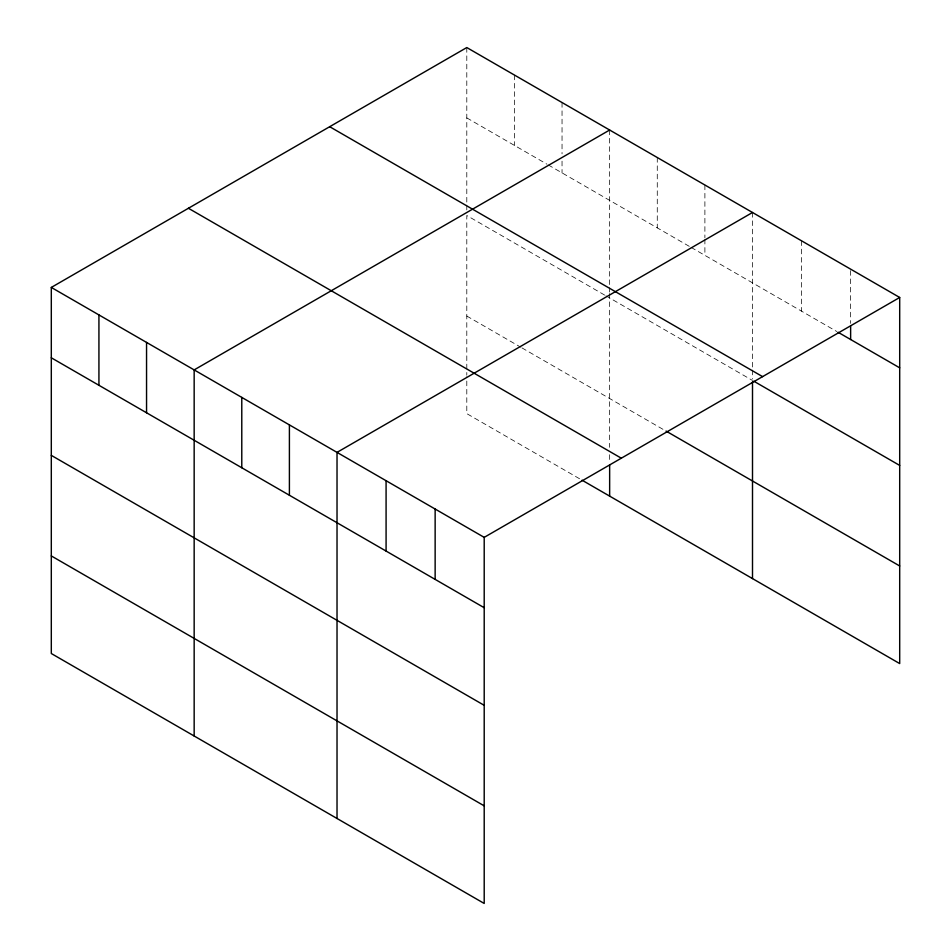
<?xml version="1.0" encoding="UTF-8"?>
<svg xmlns="http://www.w3.org/2000/svg" width="951" height="951" viewBox="0 0 951 951"><rect width="100%" height="100%" fill="white"/><g stroke="black" fill="none" stroke-linecap="round" stroke-linejoin="round"><path stroke-width="0.71" stroke-dasharray="4.75 3.57" d="M466.798 117.9L547.003 164.202M548.251 164.927L689.855 246.678M691.104 247.403L836.797 331.519M604.646 295.083L466.798 215.497L466.798 375.193M605.894 295.809L752.503 380.448M466.798 316.053L520.684 347.163M521.933 347.888L664.785 430.363M579.575 478.757L466.798 413.637L466.798 376.679M850.634 270.619L850.634 323.388M801.562 240.829L801.562 311.179M752.503 212.501L752.503 368.619M752.503 370.094L752.503 378.974M704.893 185.005L704.893 237.774M704.893 239.236L704.893 255.367M657.272 157.521L657.272 227.871M609.65 130.025L609.65 286.144M609.65 287.618L609.65 292.064M609.65 293.538L609.65 447.327M609.65 454.721L609.65 462.103M562.041 102.53L562.041 153.836M562.041 161.159L562.041 172.892M514.42 75.046L514.42 145.396M466.798 47.55L466.798 203.669M466.798 205.143L466.798 211.063"/><path stroke-width="1.43" d="M51.306 287.428L484.202 537.363L484.202 903.45L51.306 653.527L51.306 287.428L466.798 47.55L899.694 297.473L899.694 663.572L582.083 480.207M609.65 130.025L194.159 369.903L194.159 736.003M752.503 212.501L337.023 452.379L337.023 818.478M484.202 537.363L899.694 297.473M838.045 332.244L899.694 367.835M329.688 126.709L762.583 376.632M753.763 381.173L899.694 465.419M666.045 431.076L899.694 565.976M188.417 208.269L621.312 458.192M51.306 357.79L484.202 607.713M51.306 455.374L484.202 705.309M51.306 555.931L484.202 805.854M850.634 326.312L850.634 339.507M752.503 381.933L752.503 578.588M609.65 465.063L609.65 496.113M435.142 509.035L435.142 579.385M386.082 480.707L386.082 551.057M289.401 424.895L289.401 495.245M241.78 397.399L241.78 467.749M146.549 342.419L146.549 412.77M98.928 314.924L98.928 385.274"/></g></svg>
